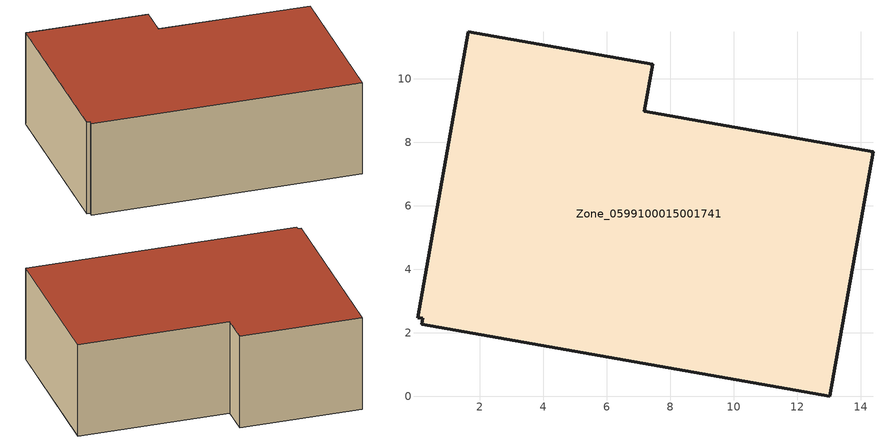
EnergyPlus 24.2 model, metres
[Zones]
Zone_0599100015001741
 floor ground (C_G): 0.03,2.48 1.63,11.49 7.44,10.46 7.18,8.99 14.39,7.71 13.02,0 0.17,2.27 0.2,2.45 z0.67
 wall outside (C_F): 7.18,8.99 7.44,10.46 1.63,11.49 0.03,2.48 0.2,2.45 0.17,2.27 13.02,0 14.39,7.71 7.18,8.99 z0.67:5.43
 roof outside (C_R): 0.2,2.45 0.17,2.27 13.02,0 14.39,7.71 7.18,8.99 7.44,10.46 1.63,11.49 0.03,2.48 z5.43
[BUILDING]
Pand.0599100015001741: North Axis=0; Terrain=City; Loads Convergence Tolerance Value=0.04; Temperature Convergence Tolerance Value=0.4; Solar Distribution=FullExterior; Maximum Number of Warmup Days=25; Minimum Number of Warmup Days=1
[Site:Location]
Rotterdam.The.Hague.AP_ZH_NLD Design_Conditions: Latitude=51.96; Longitude=4.45; Time Zone=1; Elevation=-4.5
[SITE:GROUNDTEMPERATURE:BUILDINGSURFACE]
18, 18, 18, 18, 18, 18, 18, 18, 18, 18, 18, 18
[MATERIAL] Thermal Absorptance=0.9; Solar Absorptance=0.7; Visible Absorptance=0.7
Name | Roughness | Thickness | Conductivity | Density | Specific Heat
G.D.1965 | MediumSmooth | 0.15 | 1 | 540 | 1210
F.D.1965 | Rough | 0.3 | 0.857143 | 1920 | 840
R.D.1965 | MediumRough | 0.2 | 0.08 | 1500 | 1000
[CONSTRUCTION]
C_G: G.D.1965
C_F: F.D.1965
C_R: R.D.1965
[ZONE]
Zone_0599100015001741: Type=1; Multiplier=1; Ceiling Height=Autocalculate; Volume=Autocalculate; Floor Area=autocalculate; Part of Total Floor Area=Yes
[ZONEINFILTRATION:DESIGNFLOWRATE]
Infil_Zone_0599100015001741: Zone or ZoneList or Space or SpaceList=Zone_0599100015001741; Schedule=AlwaysOn; Design Flow Rate Calculation Method=Flow/Area; Flow Rate per Floor Area=0.0042; Constant Term Coefficient=1; Temperature Term Coefficient=0; Velocity Term Coefficient=0; Velocity Squared Term Coefficient=0
[HVACTEMPLATE:ZONE:IDEALLOADSAIRSYSTEM]
Zone_0599100015001741: Maximum Heating Supply Air Temperature=50; Minimum Cooling Supply Air Temperature=13; Maximum Heating Supply Air Humidity Ratio=0.0156; Minimum Cooling Supply Air Humidity Ratio=0.0077; Heating Limit=NoLimit; Cooling Limit=NoLimit; Dehumidification Control Type=ConstantSensibleHeatRatio; Cooling Sensible Heat Ratio=0.7; Dehumidification Setpoint=60; Humidification Control Type=None; Humidification Setpoint=30; Outdoor Air Method=None; Outdoor Air Flow Rate per Person=0.00944; Outdoor Air Flow Rate per Zone Floor Area=0; Outdoor Air Flow Rate per Zone=0; Demand Controlled Ventilation Type=None; Outdoor Air Economizer Type=NoEconomizer; Heat Recovery Type=None; Sensible Heat Recovery Effectiveness=0.7; Latent Heat Recovery Effectiveness=0.65
[ZONECONTROL:THERMOSTAT]
ThermostatControl_Zone_0599100015001741: Zone or ZoneList=Zone_0599100015001741; Control Type Schedule=DualSetpointControlType; Control 1=Thermostat_Zone_0599100015001741; Temperature Difference Between Cutout And Setpoint=0
[THERMOSTATSETPOINT:DUALSETPOINT]
Thermostat_Zone_0599100015001741: Heating Setpoint Temperature Schedule=HeatingSetpoint_Zone_0599100015001741; Cooling Setpoint Temperature Schedule=CoolingSetpoint_Zone_0599100015001741
[SCHEDULE:COMPACT]
HeatingSetpoint_Zone_0599100015001741: Through: 12/31, For: AllDays, Until: 24:00, 21
CoolingSetpoint_Zone_0599100015001741: Through: 12/31, For: AllDays, Until: 24:00, 24
DualSetpointControlType: Through: 12/31, For: AllDays, Until: 24:00, 4
AlwaysOn: Through: 12/31, For: AllDays, Until: 24:00, 1
